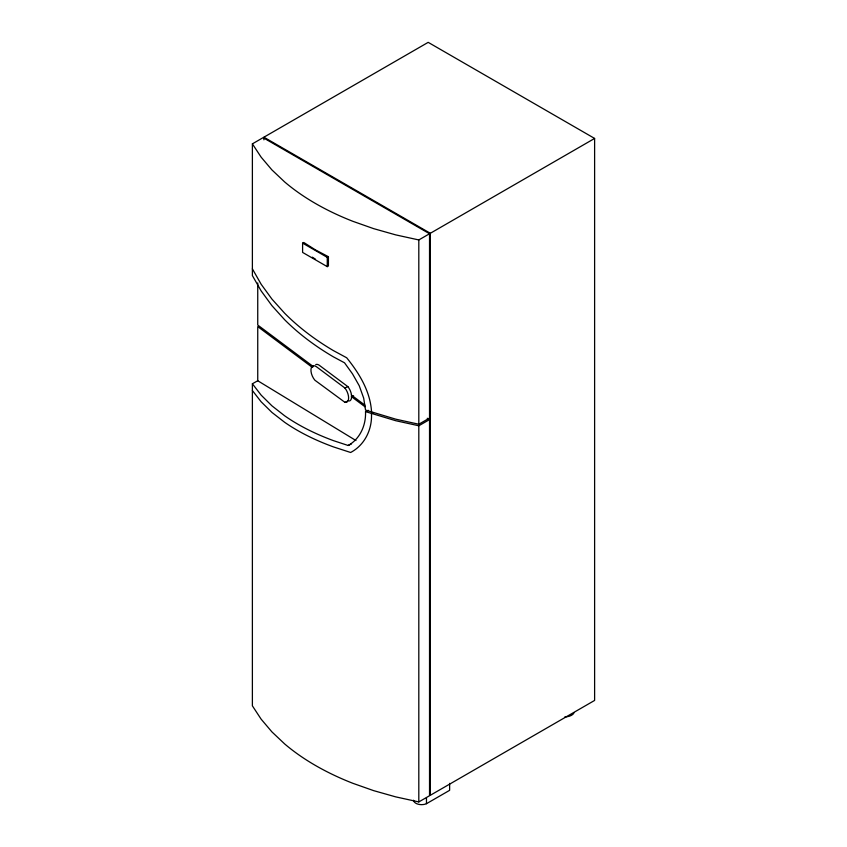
<?xml version="1.0" encoding="UTF-8"?>
<svg xmlns="http://www.w3.org/2000/svg" width="847" height="847" viewBox="0 0 847 847"><rect width="100%" height="100%" fill="white"/><g stroke="black" fill="none" stroke-linecap="round" stroke-linejoin="round"><path stroke-width="1.27" d="M368.254 410.308L365.512 411.61C366.137 425.014 360.155 438.862 348.149 445.48L333.422 440.631A257.721 131.19 -4.4 0 1 284.645 415.792L271.929 405.829L261.151 395.136L252.385 383.776L257.742 380.748L257.742 326.593L312.395 367.45M252.385 143.852L263.099 137.659L429.535 233.751L429.535 418.037L418.81 424.231L395.697 419.159L365.533 410.075L363.681 398.122L359.223 385.713L352.479 373.834L344.528 362.802L333.422 356.862A257.721 164.805 4.9 0 1 284.645 319.732L271.929 305.672L261.151 290.923L252.385 275.593L252.385 143.852L261.151 157.193L271.929 169.919L284.645 181.936A255.127 147.293 0 0 0 352.86 221.311L373.665 228.648L395.697 234.873L418.81 239.945L429.535 233.751M263.904 137.203L428.19 42.35L594.615 138.442L594.615 700.427L430.329 795.28L430.329 233.285L263.904 137.203L263.904 139.84M302.601 243.131L303.755 242.464L315.497 249.918L328.414 256.705L328.414 265.979L327.26 266.646L302.601 252.417L302.601 243.131L327.26 257.361L328.414 256.705M430.329 233.285L594.615 138.442M365.512 411.61L395.697 420.705L418.81 425.776L429.535 419.583L429.535 795.735L418.81 801.929L395.697 796.868L373.665 790.643L352.86 783.306A255.127 147.293 0 0 1 284.645 743.92L271.929 731.903L261.151 719.188L252.385 705.837L252.385 383.776M413.537 800.235A8.046 4.648 0 0 0 418.185 804.216A8.046 4.648 0 0 0 426.465 803.697L449.63 790.325L449.63 783.359M373.188 412.891L371.462 413.707C372.288 429.376 364.729 445.077 350.637 452.489L333.422 446.888A257.943 130.576 -4.5 0 1 284.645 422.293L271.929 412.415L261.151 401.806L252.385 390.531M348.149 445.48L351.505 443.892M347.937 400.991L344.93 402.325L314.883 380.218A9.179 4.584 66 0 1 310.987 369.197A9.179 4.584 66 0 1 316.28 366.613L344.888 388L347.884 386.656A9.349 4.669 66 0 1 351.346 394.099L351.463 395.094M353.601 395.856L351.6 396.745L351.367 398.662A9.349 4.669 66 0 1 349.43 400.98M427.248 418.27L429.535 419.583M257.742 380.748L355.973 440.546M312.289 257.17L315.497 259.203M347.884 386.656L319.287 365.279A9.179 4.584 66 0 0 315.74 364.623M313.464 366.698L257.742 325.047L257.742 282.962M351.304 394.988L364.972 405.205M351.293 396.523L364.962 406.74M252.385 268.848L261.151 284.264L271.929 299.086L284.645 313.231A257.954 165.567 5.1 0 0 333.422 350.616L346.698 357.783C359.35 373.506 370.435 391.483 371.568 412.193M426.465 797.895L426.465 803.697M418.81 239.945L418.81 424.231M418.81 425.776L418.81 801.929M327.26 257.361L327.26 266.646M344.888 388A9.349 4.669 66 0 1 348.615 397.91A9.349 4.669 66 0 1 344.93 402.325M574.022 712.825A9.476 5.474 0 0 1 564.875 716.88"/></g></svg>
